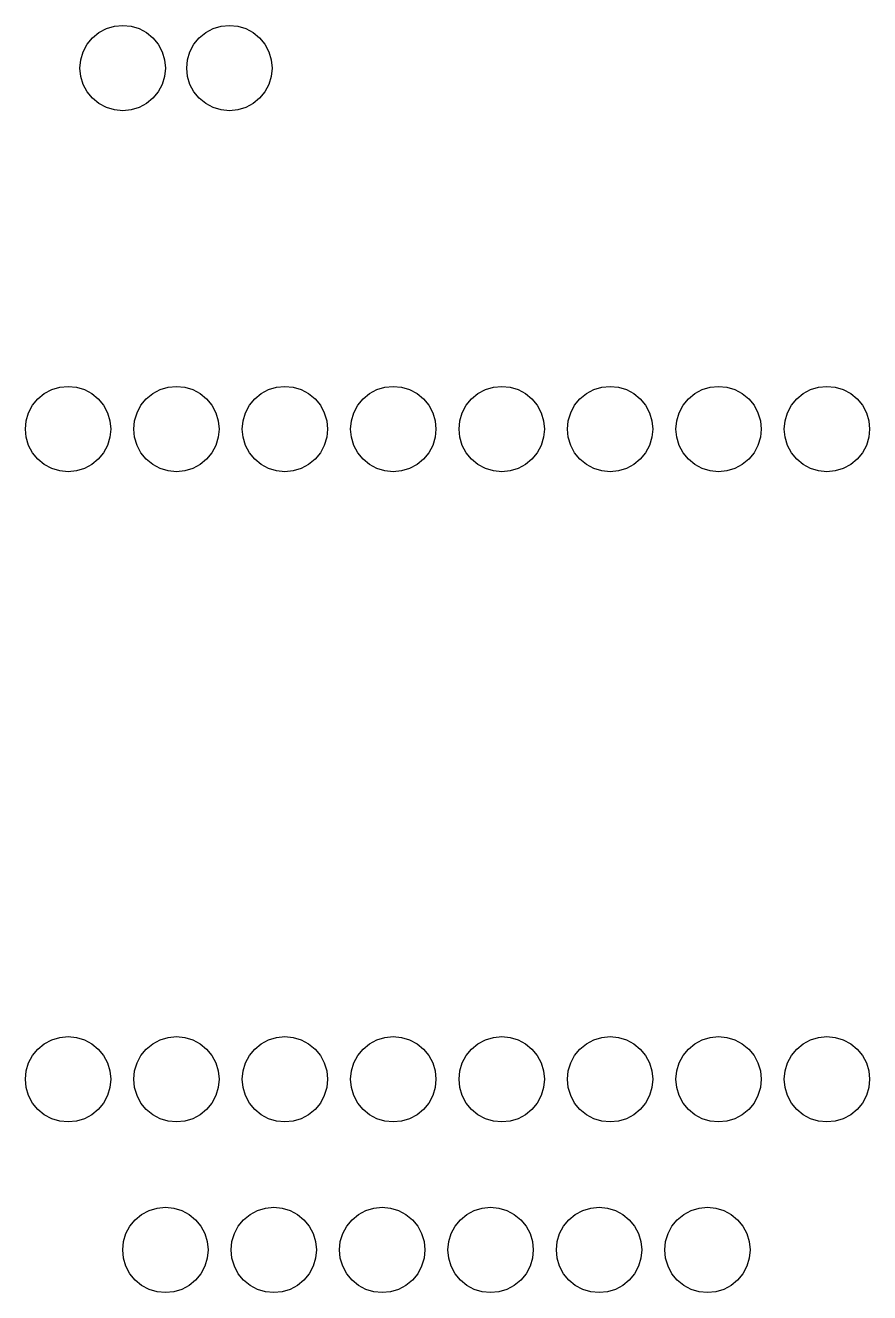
# Model space of a CAD drawing. Extents: x 62 to 248, y -139 to -64.
# Drawn here: x 178.22 to 198, y -139 to -109.3 of the extents above; entities that cross this region are included whole.
import ezdxf

# ---------------------------------------------------------------- set-up
doc = ezdxf.new("R2010")
doc.units = 0
doc.layers.add('BLACK', color=7, linetype='CONTINUOUS')

msp = doc.modelspace()

# ---------------------------------------------------------------- linework, layer by layer
at = {"layer": 'BLACK', "linetype": 'CONTINUOUS'}
for p, q in [((179.66853, -109.74443), (179.792893, -109.592893)), ((179.792893, -109.592893), (179.94443, -109.46853)), ((179.94443, -109.46853), (180.117317, -109.37612)), ((180.117317, -109.37612), (180.30491, -109.319215)), ((180.30491, -109.319215), (180.5, -109.3)), ((180.5, -109.3), (180.69509, -109.319215)), ((180.69509, -109.319215), (180.882683, -109.37612)), ((180.882683, -109.37612), (181.05557, -109.46853)), ((181.05557, -109.46853), (181.207107, -109.592893)), ((181.207107, -109.592893), (181.33147, -109.74443)), ((182.16853, -109.74443), (182.292893, -109.592893)), ((182.292893, -109.592893), (182.44443, -109.46853)), ((182.44443, -109.46853), (182.617317, -109.37612)), ((182.617317, -109.37612), (182.80491, -109.319215)), ((182.80491, -109.319215), (183, -109.3)), ((183, -109.3), (183.19509, -109.319215)), ((183.19509, -109.319215), (183.382683, -109.37612)), ((183.382683, -109.37612), (183.55557, -109.46853)), ((183.55557, -109.46853), (183.707107, -109.592893)), ((183.707107, -109.592893), (183.83147, -109.74443)), ((179.57612, -109.917317), (179.66853, -109.74443)), ((181.33147, -109.74443), (181.42388, -109.917317)), ((182.07612, -109.917317), (182.16853, -109.74443)), ((183.83147, -109.74443), (183.92388, -109.917317)), ((179.5, -110.3), (179.519215, -110.10491)), ((179.519215, -110.10491), (179.57612, -109.917317)), ((181.42388, -109.917317), (181.480785, -110.10491)), ((181.480785, -110.10491), (181.5, -110.3)), ((182, -110.3), (182.019215, -110.10491)), ((182.019215, -110.10491), (182.07612, -109.917317)), ((183.92388, -109.917317), (183.980785, -110.10491)), ((183.980785, -110.10491), (184, -110.3)), ((179.519215, -110.49509), (179.5, -110.3)), ((181.5, -110.3), (181.480785, -110.49509)), ((182.019215, -110.49509), (182, -110.3)), ((184, -110.3), (183.980785, -110.49509)), ((179.57612, -110.682683), (179.519215, -110.49509)), ((179.66853, -110.85557), (179.57612, -110.682683)), ((181.42388, -110.682683), (181.33147, -110.85557)), ((181.480785, -110.49509), (181.42388, -110.682683)), ((182.07612, -110.682683), (182.019215, -110.49509)), ((182.16853, -110.85557), (182.07612, -110.682683)), ((183.92388, -110.682683), (183.83147, -110.85557)), ((183.980785, -110.49509), (183.92388, -110.682683)), ((179.792893, -111.007107), (179.66853, -110.85557)), ((179.94443, -111.13147), (179.792893, -111.007107)), ((181.207107, -111.007107), (181.05557, -111.13147)), ((181.33147, -110.85557), (181.207107, -111.007107)), ((182.292893, -111.007107), (182.16853, -110.85557)), ((182.44443, -111.13147), (182.292893, -111.007107)), ((183.707107, -111.007107), (183.55557, -111.13147)), ((183.83147, -110.85557), (183.707107, -111.007107)), ((180.117317, -111.22388), (179.94443, -111.13147)), ((180.30491, -111.280785), (180.117317, -111.22388)), ((180.5, -111.3), (180.30491, -111.280785)), ((180.69509, -111.280785), (180.5, -111.3)), ((180.882683, -111.22388), (180.69509, -111.280785)), ((181.05557, -111.13147), (180.882683, -111.22388)), ((182.617317, -111.22388), (182.44443, -111.13147)), ((182.80491, -111.280785), (182.617317, -111.22388)), ((183, -111.3), (182.80491, -111.280785)), ((183.19509, -111.280785), (183, -111.3)), ((183.382683, -111.22388), (183.19509, -111.280785)), ((183.55557, -111.13147), (183.382683, -111.22388)), ((178.66443, -117.92853), (178.837317, -117.83612)), ((178.837317, -117.83612), (179.02491, -117.779215)), ((179.02491, -117.779215), (179.22, -117.76)), ((179.22, -117.76), (179.41509, -117.779215)), ((179.41509, -117.779215), (179.602683, -117.83612)), ((179.602683, -117.83612), (179.77557, -117.92853)), ((181.20443, -117.92853), (181.377317, -117.83612)), ((181.377317, -117.83612), (181.56491, -117.779215)), ((181.56491, -117.779215), (181.76, -117.76)), ((181.76, -117.76), (181.95509, -117.779215)), ((181.95509, -117.779215), (182.142683, -117.83612)), ((182.142683, -117.83612), (182.31557, -117.92853)), ((183.74443, -117.92853), (183.917317, -117.83612)), ((183.917317, -117.83612), (184.10491, -117.779215)), ((184.10491, -117.779215), (184.3, -117.76)), ((184.3, -117.76), (184.49509, -117.779215)), ((184.49509, -117.779215), (184.682683, -117.83612)), ((184.682683, -117.83612), (184.85557, -117.92853)), ((186.28443, -117.92853), (186.457317, -117.83612)), ((186.457317, -117.83612), (186.64491, -117.779215)), ((186.64491, -117.779215), (186.84, -117.76)), ((186.84, -117.76), (187.03509, -117.779215)), ((187.03509, -117.779215), (187.222683, -117.83612)), ((187.222683, -117.83612), (187.39557, -117.92853)), ((188.82443, -117.92853), (188.997317, -117.83612)), ((188.997317, -117.83612), (189.18491, -117.779215)), ((189.18491, -117.779215), (189.38, -117.76)), ((189.38, -117.76), (189.57509, -117.779215)), ((189.57509, -117.779215), (189.762683, -117.83612)), ((189.762683, -117.83612), (189.93557, -117.92853)), ((191.36443, -117.92853), (191.537317, -117.83612)), ((191.537317, -117.83612), (191.72491, -117.779215)), ((191.72491, -117.779215), (191.92, -117.76)), ((191.92, -117.76), (192.11509, -117.779215)), ((192.11509, -117.779215), (192.302683, -117.83612)), ((192.302683, -117.83612), (192.47557, -117.92853)), ((193.90443, -117.92853), (194.077317, -117.83612)), ((194.077317, -117.83612), (194.26491, -117.779215)), ((194.26491, -117.779215), (194.46, -117.76)), ((194.46, -117.76), (194.65509, -117.779215)), ((194.65509, -117.779215), (194.842683, -117.83612)), ((194.842683, -117.83612), (195.01557, -117.92853)), ((196.44443, -117.92853), (196.617317, -117.83612)), ((196.617317, -117.83612), (196.80491, -117.779215)), ((196.80491, -117.779215), (197, -117.76)), ((197, -117.76), (197.19509, -117.779215)), ((197.19509, -117.779215), (197.382683, -117.83612)), ((197.382683, -117.83612), (197.55557, -117.92853)), ((178.29612, -118.377317), (178.38853, -118.20443)), ((178.38853, -118.20443), (178.512893, -118.052893)), ((178.512893, -118.052893), (178.66443, -117.92853)), ((179.77557, -117.92853), (179.927107, -118.052893)), ((179.927107, -118.052893), (180.05147, -118.20443)), ((180.05147, -118.20443), (180.14388, -118.377317)), ((180.83612, -118.377317), (180.92853, -118.20443)), ((180.92853, -118.20443), (181.052893, -118.052893)), ((181.052893, -118.052893), (181.20443, -117.92853)), ((182.31557, -117.92853), (182.467107, -118.052893)), ((182.467107, -118.052893), (182.59147, -118.20443)), ((182.59147, -118.20443), (182.68388, -118.377317)), ((183.37612, -118.377317), (183.46853, -118.20443)), ((183.46853, -118.20443), (183.592893, -118.052893)), ((183.592893, -118.052893), (183.74443, -117.92853)), ((184.85557, -117.92853), (185.007107, -118.052893)), ((185.007107, -118.052893), (185.13147, -118.20443)), ((185.13147, -118.20443), (185.22388, -118.377317)), ((185.91612, -118.377317), (186.00853, -118.20443)), ((186.00853, -118.20443), (186.132893, -118.052893)), ((186.132893, -118.052893), (186.28443, -117.92853)), ((187.39557, -117.92853), (187.547107, -118.052893)), ((187.547107, -118.052893), (187.67147, -118.20443)), ((187.67147, -118.20443), (187.76388, -118.377317)), ((188.45612, -118.377317), (188.54853, -118.20443)), ((188.54853, -118.20443), (188.672893, -118.052893)), ((188.672893, -118.052893), (188.82443, -117.92853)), ((189.93557, -117.92853), (190.087107, -118.052893)), ((190.087107, -118.052893), (190.21147, -118.20443)), ((190.21147, -118.20443), (190.30388, -118.377317)), ((190.99612, -118.377317), (191.08853, -118.20443)), ((191.08853, -118.20443), (191.212893, -118.052893)), ((191.212893, -118.052893), (191.36443, -117.92853)), ((192.47557, -117.92853), (192.627107, -118.052893)), ((192.627107, -118.052893), (192.75147, -118.20443)), ((192.75147, -118.20443), (192.84388, -118.377317)), ((193.53612, -118.377317), (193.62853, -118.20443)), ((193.62853, -118.20443), (193.752893, -118.052893)), ((193.752893, -118.052893), (193.90443, -117.92853)), ((195.01557, -117.92853), (195.167107, -118.052893)), ((195.167107, -118.052893), (195.29147, -118.20443)), ((195.29147, -118.20443), (195.38388, -118.377317)), ((196.07612, -118.377317), (196.16853, -118.20443)), ((196.16853, -118.20443), (196.292893, -118.052893)), ((196.292893, -118.052893), (196.44443, -117.92853)), ((197.55557, -117.92853), (197.707107, -118.052893)), ((197.707107, -118.052893), (197.83147, -118.20443)), ((197.83147, -118.20443), (197.92388, -118.377317)), ((178.239215, -118.56491), (178.29612, -118.377317)), ((180.14388, -118.377317), (180.200785, -118.56491)), ((180.779215, -118.56491), (180.83612, -118.377317)), ((182.68388, -118.377317), (182.740785, -118.56491)), ((183.319215, -118.56491), (183.37612, -118.377317)), ((185.22388, -118.377317), (185.280785, -118.56491)), ((185.859215, -118.56491), (185.91612, -118.377317)), ((187.76388, -118.377317), (187.820785, -118.56491)), ((188.399215, -118.56491), (188.45612, -118.377317)), ((190.30388, -118.377317), (190.360785, -118.56491)), ((190.939215, -118.56491), (190.99612, -118.377317)), ((192.84388, -118.377317), (192.900785, -118.56491)), ((193.479215, -118.56491), (193.53612, -118.377317)), ((195.38388, -118.377317), (195.440785, -118.56491)), ((196.019215, -118.56491), (196.07612, -118.377317)), ((197.92388, -118.377317), (197.980785, -118.56491)), ((178.22, -118.76), (178.239215, -118.56491)), ((178.239215, -118.95509), (178.22, -118.76)), ((180.200785, -118.56491), (180.22, -118.76)), ((180.22, -118.76), (180.200785, -118.95509)), ((180.76, -118.76), (180.779215, -118.56491)), ((180.779215, -118.95509), (180.76, -118.76)), ((182.740785, -118.56491), (182.76, -118.76)), ((182.76, -118.76), (182.740785, -118.95509)), ((183.3, -118.76), (183.319215, -118.56491)), ((183.319215, -118.95509), (183.3, -118.76)), ((185.280785, -118.56491), (185.3, -118.76)), ((185.3, -118.76), (185.280785, -118.95509)), ((185.84, -118.76), (185.859215, -118.56491)), ((185.859215, -118.95509), (185.84, -118.76)), ((187.820785, -118.56491), (187.84, -118.76)), ((187.84, -118.76), (187.820785, -118.95509)), ((188.38, -118.76), (188.399215, -118.56491)), ((188.399215, -118.95509), (188.38, -118.76)), ((190.360785, -118.56491), (190.38, -118.76)), ((190.38, -118.76), (190.360785, -118.95509)), ((190.92, -118.76), (190.939215, -118.56491)), ((190.939215, -118.95509), (190.92, -118.76)), ((192.900785, -118.56491), (192.92, -118.76)), ((192.92, -118.76), (192.900785, -118.95509)), ((193.46, -118.76), (193.479215, -118.56491)), ((193.479215, -118.95509), (193.46, -118.76)), ((195.440785, -118.56491), (195.46, -118.76)), ((195.46, -118.76), (195.440785, -118.95509)), ((196, -118.76), (196.019215, -118.56491)), ((196.019215, -118.95509), (196, -118.76)), ((197.980785, -118.56491), (198, -118.76)), ((198, -118.76), (197.980785, -118.95509)), ((178.29612, -119.142683), (178.239215, -118.95509)), ((180.200785, -118.95509), (180.14388, -119.142683)), ((180.83612, -119.142683), (180.779215, -118.95509)), ((182.740785, -118.95509), (182.68388, -119.142683)), ((183.37612, -119.142683), (183.319215, -118.95509)), ((185.280785, -118.95509), (185.22388, -119.142683)), ((185.91612, -119.142683), (185.859215, -118.95509)), ((187.820785, -118.95509), (187.76388, -119.142683)), ((188.45612, -119.142683), (188.399215, -118.95509)), ((190.360785, -118.95509), (190.30388, -119.142683)), ((190.99612, -119.142683), (190.939215, -118.95509)), ((192.900785, -118.95509), (192.84388, -119.142683)), ((193.53612, -119.142683), (193.479215, -118.95509)), ((195.440785, -118.95509), (195.38388, -119.142683)), ((196.07612, -119.142683), (196.019215, -118.95509)), ((197.980785, -118.95509), (197.92388, -119.142683)), ((178.38853, -119.31557), (178.29612, -119.142683)), ((178.512893, -119.467107), (178.38853, -119.31557)), ((180.05147, -119.31557), (179.927107, -119.467107)), ((180.14388, -119.142683), (180.05147, -119.31557)), ((180.92853, -119.31557), (180.83612, -119.142683)), ((181.052893, -119.467107), (180.92853, -119.31557)), ((182.59147, -119.31557), (182.467107, -119.467107)), ((182.68388, -119.142683), (182.59147, -119.31557)), ((183.46853, -119.31557), (183.37612, -119.142683)), ((183.592893, -119.467107), (183.46853, -119.31557)), ((185.13147, -119.31557), (185.007107, -119.467107)), ((185.22388, -119.142683), (185.13147, -119.31557)), ((186.00853, -119.31557), (185.91612, -119.142683)), ((186.132893, -119.467107), (186.00853, -119.31557)), ((187.67147, -119.31557), (187.547107, -119.467107)), ((187.76388, -119.142683), (187.67147, -119.31557)), ((188.54853, -119.31557), (188.45612, -119.142683)), ((188.672893, -119.467107), (188.54853, -119.31557)), ((190.21147, -119.31557), (190.087107, -119.467107)), ((190.30388, -119.142683), (190.21147, -119.31557)), ((191.08853, -119.31557), (190.99612, -119.142683)), ((191.212893, -119.467107), (191.08853, -119.31557)), ((192.75147, -119.31557), (192.627107, -119.467107)), ((192.84388, -119.142683), (192.75147, -119.31557)), ((193.62853, -119.31557), (193.53612, -119.142683)), ((193.752893, -119.467107), (193.62853, -119.31557)), ((195.29147, -119.31557), (195.167107, -119.467107)), ((195.38388, -119.142683), (195.29147, -119.31557)), ((196.16853, -119.31557), (196.07612, -119.142683)), ((196.292893, -119.467107), (196.16853, -119.31557)), ((197.83147, -119.31557), (197.707107, -119.467107)), ((197.92388, -119.142683), (197.83147, -119.31557)), ((178.66443, -119.59147), (178.512893, -119.467107)), ((178.837317, -119.68388), (178.66443, -119.59147)), ((179.02491, -119.740785), (178.837317, -119.68388)), ((179.602683, -119.68388), (179.41509, -119.740785)), ((179.77557, -119.59147), (179.602683, -119.68388)), ((179.927107, -119.467107), (179.77557, -119.59147)), ((181.20443, -119.59147), (181.052893, -119.467107)), ((181.377317, -119.68388), (181.20443, -119.59147)), ((181.56491, -119.740785), (181.377317, -119.68388)), ((182.142683, -119.68388), (181.95509, -119.740785)), ((182.31557, -119.59147), (182.142683, -119.68388)), ((182.467107, -119.467107), (182.31557, -119.59147)), ((183.74443, -119.59147), (183.592893, -119.467107)), ((183.917317, -119.68388), (183.74443, -119.59147)), ((184.10491, -119.740785), (183.917317, -119.68388)), ((184.682683, -119.68388), (184.49509, -119.740785)), ((184.85557, -119.59147), (184.682683, -119.68388)), ((185.007107, -119.467107), (184.85557, -119.59147)), ((186.28443, -119.59147), (186.132893, -119.467107)), ((186.457317, -119.68388), (186.28443, -119.59147)), ((186.64491, -119.740785), (186.457317, -119.68388)), ((187.222683, -119.68388), (187.03509, -119.740785)), ((187.39557, -119.59147), (187.222683, -119.68388)), ((187.547107, -119.467107), (187.39557, -119.59147)), ((188.82443, -119.59147), (188.672893, -119.467107)), ((188.997317, -119.68388), (188.82443, -119.59147)), ((189.18491, -119.740785), (188.997317, -119.68388)), ((189.762683, -119.68388), (189.57509, -119.740785)), ((189.93557, -119.59147), (189.762683, -119.68388)), ((190.087107, -119.467107), (189.93557, -119.59147)), ((191.36443, -119.59147), (191.212893, -119.467107)), ((191.537317, -119.68388), (191.36443, -119.59147)), ((191.72491, -119.740785), (191.537317, -119.68388)), ((192.302683, -119.68388), (192.11509, -119.740785)), ((192.47557, -119.59147), (192.302683, -119.68388)), ((192.627107, -119.467107), (192.47557, -119.59147)), ((193.90443, -119.59147), (193.752893, -119.467107)), ((194.077317, -119.68388), (193.90443, -119.59147)), ((194.26491, -119.740785), (194.077317, -119.68388)), ((194.842683, -119.68388), (194.65509, -119.740785)), ((195.01557, -119.59147), (194.842683, -119.68388)), ((195.167107, -119.467107), (195.01557, -119.59147)), ((196.44443, -119.59147), (196.292893, -119.467107)), ((196.617317, -119.68388), (196.44443, -119.59147)), ((196.80491, -119.740785), (196.617317, -119.68388)), ((197.382683, -119.68388), (197.19509, -119.740785)), ((197.55557, -119.59147), (197.382683, -119.68388)), ((197.707107, -119.467107), (197.55557, -119.59147)), ((179.22, -119.76), (179.02491, -119.740785)), ((179.41509, -119.740785), (179.22, -119.76)), ((181.76, -119.76), (181.56491, -119.740785)), ((181.95509, -119.740785), (181.76, -119.76)), ((184.3, -119.76), (184.10491, -119.740785)), ((184.49509, -119.740785), (184.3, -119.76)), ((186.84, -119.76), (186.64491, -119.740785)), ((187.03509, -119.740785), (186.84, -119.76)), ((189.38, -119.76), (189.18491, -119.740785)), ((189.57509, -119.740785), (189.38, -119.76)), ((191.92, -119.76), (191.72491, -119.740785)), ((192.11509, -119.740785), (191.92, -119.76)), ((194.46, -119.76), (194.26491, -119.740785)), ((194.65509, -119.740785), (194.46, -119.76)), ((197, -119.76), (196.80491, -119.740785)), ((197.19509, -119.740785), (197, -119.76)), ((178.837317, -133.07612), (179.02491, -133.019215)), ((179.02491, -133.019215), (179.22, -133)), ((179.22, -133), (179.41509, -133.019215)), ((179.41509, -133.019215), (179.602683, -133.07612)), ((181.377317, -133.07612), (181.56491, -133.019215)), ((181.56491, -133.019215), (181.76, -133)), ((181.76, -133), (181.95509, -133.019215)), ((181.95509, -133.019215), (182.142683, -133.07612)), ((183.917317, -133.07612), (184.10491, -133.019215)), ((184.10491, -133.019215), (184.3, -133)), ((184.3, -133), (184.49509, -133.019215)), ((184.49509, -133.019215), (184.682683, -133.07612)), ((186.457317, -133.07612), (186.64491, -133.019215)), ((186.64491, -133.019215), (186.84, -133)), ((186.84, -133), (187.03509, -133.019215)), ((187.03509, -133.019215), (187.222683, -133.07612)), ((188.997317, -133.07612), (189.18491, -133.019215)), ((189.18491, -133.019215), (189.38, -133)), ((189.38, -133), (189.57509, -133.019215)), ((189.57509, -133.019215), (189.762683, -133.07612)), ((191.537317, -133.07612), (191.72491, -133.019215)), ((191.72491, -133.019215), (191.92, -133)), ((191.92, -133), (192.11509, -133.019215)), ((192.11509, -133.019215), (192.302683, -133.07612)), ((194.077317, -133.07612), (194.26491, -133.019215)), ((194.26491, -133.019215), (194.46, -133)), ((194.46, -133), (194.65509, -133.019215)), ((194.65509, -133.019215), (194.842683, -133.07612)), ((196.617317, -133.07612), (196.80491, -133.019215)), ((196.80491, -133.019215), (197, -133)), ((197, -133), (197.19509, -133.019215)), ((197.19509, -133.019215), (197.382683, -133.07612)), ((178.38853, -133.44443), (178.512893, -133.292893)), ((178.512893, -133.292893), (178.66443, -133.16853)), ((178.66443, -133.16853), (178.837317, -133.07612)), ((179.602683, -133.07612), (179.77557, -133.16853)), ((179.77557, -133.16853), (179.927107, -133.292893)), ((179.927107, -133.292893), (180.05147, -133.44443)), ((180.92853, -133.44443), (181.052893, -133.292893)), ((181.052893, -133.292893), (181.20443, -133.16853)), ((181.20443, -133.16853), (181.377317, -133.07612)), ((182.142683, -133.07612), (182.31557, -133.16853)), ((182.31557, -133.16853), (182.467107, -133.292893)), ((182.467107, -133.292893), (182.59147, -133.44443)), ((183.46853, -133.44443), (183.592893, -133.292893)), ((183.592893, -133.292893), (183.74443, -133.16853)), ((183.74443, -133.16853), (183.917317, -133.07612)), ((184.682683, -133.07612), (184.85557, -133.16853)), ((184.85557, -133.16853), (185.007107, -133.292893)), ((185.007107, -133.292893), (185.13147, -133.44443)), ((186.00853, -133.44443), (186.132893, -133.292893)), ((186.132893, -133.292893), (186.28443, -133.16853)), ((186.28443, -133.16853), (186.457317, -133.07612)), ((187.222683, -133.07612), (187.39557, -133.16853)), ((187.39557, -133.16853), (187.547107, -133.292893)), ((187.547107, -133.292893), (187.67147, -133.44443)), ((188.54853, -133.44443), (188.672893, -133.292893)), ((188.672893, -133.292893), (188.82443, -133.16853)), ((188.82443, -133.16853), (188.997317, -133.07612)), ((189.762683, -133.07612), (189.93557, -133.16853)), ((189.93557, -133.16853), (190.087107, -133.292893)), ((190.087107, -133.292893), (190.21147, -133.44443)), ((191.08853, -133.44443), (191.212893, -133.292893)), ((191.212893, -133.292893), (191.36443, -133.16853)), ((191.36443, -133.16853), (191.537317, -133.07612)), ((192.302683, -133.07612), (192.47557, -133.16853)), ((192.47557, -133.16853), (192.627107, -133.292893)), ((192.627107, -133.292893), (192.75147, -133.44443)), ((193.62853, -133.44443), (193.752893, -133.292893)), ((193.752893, -133.292893), (193.90443, -133.16853)), ((193.90443, -133.16853), (194.077317, -133.07612)), ((194.842683, -133.07612), (195.01557, -133.16853)), ((195.01557, -133.16853), (195.167107, -133.292893)), ((195.167107, -133.292893), (195.29147, -133.44443)), ((196.16853, -133.44443), (196.292893, -133.292893)), ((196.292893, -133.292893), (196.44443, -133.16853)), ((196.44443, -133.16853), (196.617317, -133.07612)), ((197.382683, -133.07612), (197.55557, -133.16853)), ((197.55557, -133.16853), (197.707107, -133.292893)), ((197.707107, -133.292893), (197.83147, -133.44443)), ((178.239215, -133.80491), (178.29612, -133.617317)), ((178.29612, -133.617317), (178.38853, -133.44443)), ((180.05147, -133.44443), (180.14388, -133.617317)), ((180.14388, -133.617317), (180.200785, -133.80491)), ((180.779215, -133.80491), (180.83612, -133.617317)), ((180.83612, -133.617317), (180.92853, -133.44443)), ((182.59147, -133.44443), (182.68388, -133.617317)), ((182.68388, -133.617317), (182.740785, -133.80491)), ((183.319215, -133.80491), (183.37612, -133.617317)), ((183.37612, -133.617317), (183.46853, -133.44443)), ((185.13147, -133.44443), (185.22388, -133.617317)), ((185.22388, -133.617317), (185.280785, -133.80491)), ((185.859215, -133.80491), (185.91612, -133.617317)), ((185.91612, -133.617317), (186.00853, -133.44443)), ((187.67147, -133.44443), (187.76388, -133.617317)), ((187.76388, -133.617317), (187.820785, -133.80491)), ((188.399215, -133.80491), (188.45612, -133.617317)), ((188.45612, -133.617317), (188.54853, -133.44443)), ((190.21147, -133.44443), (190.30388, -133.617317)), ((190.30388, -133.617317), (190.360785, -133.80491)), ((190.939215, -133.80491), (190.99612, -133.617317)), ((190.99612, -133.617317), (191.08853, -133.44443)), ((192.75147, -133.44443), (192.84388, -133.617317)), ((192.84388, -133.617317), (192.900785, -133.80491)), ((193.479215, -133.80491), (193.53612, -133.617317)), ((193.53612, -133.617317), (193.62853, -133.44443)), ((195.29147, -133.44443), (195.38388, -133.617317)), ((195.38388, -133.617317), (195.440785, -133.80491)), ((196.019215, -133.80491), (196.07612, -133.617317)), ((196.07612, -133.617317), (196.16853, -133.44443)), ((197.83147, -133.44443), (197.92388, -133.617317)), ((197.92388, -133.617317), (197.980785, -133.80491)), ((178.22, -134), (178.239215, -133.80491)), ((180.200785, -133.80491), (180.22, -134)), ((180.76, -134), (180.779215, -133.80491)), ((182.740785, -133.80491), (182.76, -134)), ((183.3, -134), (183.319215, -133.80491)), ((185.280785, -133.80491), (185.3, -134)), ((185.84, -134), (185.859215, -133.80491)), ((187.820785, -133.80491), (187.84, -134)), ((188.38, -134), (188.399215, -133.80491)), ((190.360785, -133.80491), (190.38, -134)), ((190.92, -134), (190.939215, -133.80491)), ((192.900785, -133.80491), (192.92, -134)), ((193.46, -134), (193.479215, -133.80491)), ((195.440785, -133.80491), (195.46, -134)), ((196, -134), (196.019215, -133.80491)), ((197.980785, -133.80491), (198, -134)), ((178.239215, -134.19509), (178.22, -134)), ((178.29612, -134.382683), (178.239215, -134.19509)), ((180.200785, -134.19509), (180.14388, -134.382683)), ((180.22, -134), (180.200785, -134.19509)), ((180.779215, -134.19509), (180.76, -134)), ((180.83612, -134.382683), (180.779215, -134.19509)), ((182.740785, -134.19509), (182.68388, -134.382683)), ((182.76, -134), (182.740785, -134.19509)), ((183.319215, -134.19509), (183.3, -134)), ((183.37612, -134.382683), (183.319215, -134.19509)), ((185.280785, -134.19509), (185.22388, -134.382683)), ((185.3, -134), (185.280785, -134.19509)), ((185.859215, -134.19509), (185.84, -134)), ((185.91612, -134.382683), (185.859215, -134.19509)), ((187.820785, -134.19509), (187.76388, -134.382683)), ((187.84, -134), (187.820785, -134.19509)), ((188.399215, -134.19509), (188.38, -134)), ((188.45612, -134.382683), (188.399215, -134.19509)), ((190.360785, -134.19509), (190.30388, -134.382683)), ((190.38, -134), (190.360785, -134.19509)), ((190.939215, -134.19509), (190.92, -134)), ((190.99612, -134.382683), (190.939215, -134.19509)), ((192.900785, -134.19509), (192.84388, -134.382683)), ((192.92, -134), (192.900785, -134.19509)), ((193.479215, -134.19509), (193.46, -134)), ((193.53612, -134.382683), (193.479215, -134.19509)), ((195.440785, -134.19509), (195.38388, -134.382683)), ((195.46, -134), (195.440785, -134.19509)), ((196.019215, -134.19509), (196, -134)), ((196.07612, -134.382683), (196.019215, -134.19509)), ((197.980785, -134.19509), (197.92388, -134.382683)), ((198, -134), (197.980785, -134.19509)), ((178.38853, -134.55557), (178.29612, -134.382683)), ((180.14388, -134.382683), (180.05147, -134.55557)), ((180.92853, -134.55557), (180.83612, -134.382683)), ((182.68388, -134.382683), (182.59147, -134.55557)), ((183.46853, -134.55557), (183.37612, -134.382683)), ((185.22388, -134.382683), (185.13147, -134.55557)), ((186.00853, -134.55557), (185.91612, -134.382683)), ((187.76388, -134.382683), (187.67147, -134.55557)), ((188.54853, -134.55557), (188.45612, -134.382683)), ((190.30388, -134.382683), (190.21147, -134.55557)), ((191.08853, -134.55557), (190.99612, -134.382683)), ((192.84388, -134.382683), (192.75147, -134.55557)), ((193.62853, -134.55557), (193.53612, -134.382683)), ((195.38388, -134.382683), (195.29147, -134.55557)), ((196.16853, -134.55557), (196.07612, -134.382683)), ((197.92388, -134.382683), (197.83147, -134.55557)), ((178.512893, -134.707107), (178.38853, -134.55557)), ((178.66443, -134.83147), (178.512893, -134.707107)), ((178.837317, -134.92388), (178.66443, -134.83147)), ((179.77557, -134.83147), (179.602683, -134.92388)), ((179.927107, -134.707107), (179.77557, -134.83147)), ((180.05147, -134.55557), (179.927107, -134.707107)), ((181.052893, -134.707107), (180.92853, -134.55557)), ((181.20443, -134.83147), (181.052893, -134.707107)), ((181.377317, -134.92388), (181.20443, -134.83147)), ((182.31557, -134.83147), (182.142683, -134.92388)), ((182.467107, -134.707107), (182.31557, -134.83147)), ((182.59147, -134.55557), (182.467107, -134.707107)), ((183.592893, -134.707107), (183.46853, -134.55557)), ((183.74443, -134.83147), (183.592893, -134.707107)), ((183.917317, -134.92388), (183.74443, -134.83147)), ((184.85557, -134.83147), (184.682683, -134.92388)), ((185.007107, -134.707107), (184.85557, -134.83147)), ((185.13147, -134.55557), (185.007107, -134.707107)), ((186.132893, -134.707107), (186.00853, -134.55557)), ((186.28443, -134.83147), (186.132893, -134.707107)), ((186.457317, -134.92388), (186.28443, -134.83147)), ((187.39557, -134.83147), (187.222683, -134.92388)), ((187.547107, -134.707107), (187.39557, -134.83147)), ((187.67147, -134.55557), (187.547107, -134.707107)), ((188.672893, -134.707107), (188.54853, -134.55557)), ((188.82443, -134.83147), (188.672893, -134.707107)), ((188.997317, -134.92388), (188.82443, -134.83147)), ((189.93557, -134.83147), (189.762683, -134.92388)), ((190.087107, -134.707107), (189.93557, -134.83147)), ((190.21147, -134.55557), (190.087107, -134.707107)), ((191.212893, -134.707107), (191.08853, -134.55557)), ((191.36443, -134.83147), (191.212893, -134.707107)), ((191.537317, -134.92388), (191.36443, -134.83147)), ((192.47557, -134.83147), (192.302683, -134.92388)), ((192.627107, -134.707107), (192.47557, -134.83147)), ((192.75147, -134.55557), (192.627107, -134.707107)), ((193.752893, -134.707107), (193.62853, -134.55557)), ((193.90443, -134.83147), (193.752893, -134.707107)), ((194.077317, -134.92388), (193.90443, -134.83147)), ((195.01557, -134.83147), (194.842683, -134.92388)), ((195.167107, -134.707107), (195.01557, -134.83147)), ((195.29147, -134.55557), (195.167107, -134.707107)), ((196.292893, -134.707107), (196.16853, -134.55557)), ((196.44443, -134.83147), (196.292893, -134.707107)), ((196.617317, -134.92388), (196.44443, -134.83147)), ((197.55557, -134.83147), (197.382683, -134.92388)), ((197.707107, -134.707107), (197.55557, -134.83147)), ((197.83147, -134.55557), (197.707107, -134.707107)), ((179.02491, -134.980785), (178.837317, -134.92388)), ((179.22, -135), (179.02491, -134.980785)), ((179.41509, -134.980785), (179.22, -135)), ((179.602683, -134.92388), (179.41509, -134.980785)), ((181.56491, -134.980785), (181.377317, -134.92388)), ((181.76, -135), (181.56491, -134.980785)), ((181.95509, -134.980785), (181.76, -135)), ((182.142683, -134.92388), (181.95509, -134.980785)), ((184.10491, -134.980785), (183.917317, -134.92388)), ((184.3, -135), (184.10491, -134.980785)), ((184.49509, -134.980785), (184.3, -135)), ((184.682683, -134.92388), (184.49509, -134.980785)), ((186.64491, -134.980785), (186.457317, -134.92388)), ((186.84, -135), (186.64491, -134.980785)), ((187.03509, -134.980785), (186.84, -135)), ((187.222683, -134.92388), (187.03509, -134.980785)), ((189.18491, -134.980785), (188.997317, -134.92388)), ((189.38, -135), (189.18491, -134.980785)), ((189.57509, -134.980785), (189.38, -135)), ((189.762683, -134.92388), (189.57509, -134.980785)), ((191.72491, -134.980785), (191.537317, -134.92388)), ((191.92, -135), (191.72491, -134.980785)), ((192.11509, -134.980785), (191.92, -135)), ((192.302683, -134.92388), (192.11509, -134.980785)), ((194.26491, -134.980785), (194.077317, -134.92388)), ((194.46, -135), (194.26491, -134.980785)), ((194.65509, -134.980785), (194.46, -135)), ((194.842683, -134.92388), (194.65509, -134.980785)), ((196.80491, -134.980785), (196.617317, -134.92388)), ((197, -135), (196.80491, -134.980785)), ((197.19509, -134.980785), (197, -135)), ((197.382683, -134.92388), (197.19509, -134.980785)), ((180.792893, -137.292893), (180.94443, -137.16853)), ((180.94443, -137.16853), (181.117317, -137.07612)), ((181.117317, -137.07612), (181.30491, -137.019215)), ((181.30491, -137.019215), (181.5, -137)), ((181.5, -137), (181.69509, -137.019215)), ((181.69509, -137.019215), (181.882683, -137.07612)), ((181.882683, -137.07612), (182.05557, -137.16853)), ((182.05557, -137.16853), (182.207107, -137.292893)), ((183.332893, -137.292893), (183.48443, -137.16853)), ((183.48443, -137.16853), (183.657317, -137.07612)), ((183.657317, -137.07612), (183.84491, -137.019215)), ((183.84491, -137.019215), (184.04, -137)), ((184.04, -137), (184.23509, -137.019215)), ((184.23509, -137.019215), (184.422683, -137.07612)), ((184.422683, -137.07612), (184.59557, -137.16853)), ((184.59557, -137.16853), (184.747107, -137.292893)), ((185.872893, -137.292893), (186.02443, -137.16853)), ((186.02443, -137.16853), (186.197317, -137.07612)), ((186.197317, -137.07612), (186.38491, -137.019215)), ((186.38491, -137.019215), (186.58, -137)), ((186.58, -137), (186.77509, -137.019215)), ((186.77509, -137.019215), (186.962683, -137.07612)), ((186.962683, -137.07612), (187.13557, -137.16853)), ((187.13557, -137.16853), (187.287107, -137.292893)), ((188.412893, -137.292893), (188.56443, -137.16853)), ((188.56443, -137.16853), (188.737317, -137.07612)), ((188.737317, -137.07612), (188.92491, -137.019215)), ((188.92491, -137.019215), (189.12, -137)), ((189.12, -137), (189.31509, -137.019215)), ((189.31509, -137.019215), (189.502683, -137.07612)), ((189.502683, -137.07612), (189.67557, -137.16853)), ((189.67557, -137.16853), (189.827107, -137.292893)), ((190.952893, -137.292893), (191.10443, -137.16853)), ((191.10443, -137.16853), (191.277317, -137.07612)), ((191.277317, -137.07612), (191.46491, -137.019215)), ((191.46491, -137.019215), (191.66, -137)), ((191.66, -137), (191.85509, -137.019215)), ((191.85509, -137.019215), (192.042683, -137.07612)), ((192.042683, -137.07612), (192.21557, -137.16853)), ((192.21557, -137.16853), (192.367107, -137.292893)), ((193.492893, -137.292893), (193.64443, -137.16853)), ((193.64443, -137.16853), (193.817317, -137.07612)), ((193.817317, -137.07612), (194.00491, -137.019215)), ((194.00491, -137.019215), (194.2, -137)), ((194.2, -137), (194.39509, -137.019215)), ((194.39509, -137.019215), (194.582683, -137.07612)), ((194.582683, -137.07612), (194.75557, -137.16853)), ((194.75557, -137.16853), (194.907107, -137.292893)), ((180.57612, -137.617317), (180.66853, -137.44443)), ((180.66853, -137.44443), (180.792893, -137.292893)), ((182.207107, -137.292893), (182.33147, -137.44443)), ((182.33147, -137.44443), (182.42388, -137.617317)), ((183.11612, -137.617317), (183.20853, -137.44443)), ((183.20853, -137.44443), (183.332893, -137.292893)), ((184.747107, -137.292893), (184.87147, -137.44443)), ((184.87147, -137.44443), (184.96388, -137.617317)), ((185.65612, -137.617317), (185.74853, -137.44443)), ((185.74853, -137.44443), (185.872893, -137.292893)), ((187.287107, -137.292893), (187.41147, -137.44443)), ((187.41147, -137.44443), (187.50388, -137.617317)), ((188.19612, -137.617317), (188.28853, -137.44443)), ((188.28853, -137.44443), (188.412893, -137.292893)), ((189.827107, -137.292893), (189.95147, -137.44443)), ((189.95147, -137.44443), (190.04388, -137.617317)), ((190.73612, -137.617317), (190.82853, -137.44443)), ((190.82853, -137.44443), (190.952893, -137.292893)), ((192.367107, -137.292893), (192.49147, -137.44443)), ((192.49147, -137.44443), (192.58388, -137.617317)), ((193.27612, -137.617317), (193.36853, -137.44443)), ((193.36853, -137.44443), (193.492893, -137.292893)), ((194.907107, -137.292893), (195.03147, -137.44443)), ((195.03147, -137.44443), (195.12388, -137.617317)), ((180.5, -138), (180.519215, -137.80491)), ((180.519215, -137.80491), (180.57612, -137.617317)), ((182.42388, -137.617317), (182.480785, -137.80491)), ((182.480785, -137.80491), (182.5, -138)), ((183.04, -138), (183.059215, -137.80491)), ((183.059215, -137.80491), (183.11612, -137.617317)), ((184.96388, -137.617317), (185.020785, -137.80491)), ((185.020785, -137.80491), (185.04, -138)), ((185.58, -138), (185.599215, -137.80491)), ((185.599215, -137.80491), (185.65612, -137.617317)), ((187.50388, -137.617317), (187.560785, -137.80491)), ((187.560785, -137.80491), (187.58, -138)), ((188.12, -138), (188.139215, -137.80491)), ((188.139215, -137.80491), (188.19612, -137.617317)), ((190.04388, -137.617317), (190.100785, -137.80491)), ((190.100785, -137.80491), (190.12, -138)), ((190.66, -138), (190.679215, -137.80491)), ((190.679215, -137.80491), (190.73612, -137.617317)), ((192.58388, -137.617317), (192.640785, -137.80491)), ((192.640785, -137.80491), (192.66, -138)), ((193.2, -138), (193.219215, -137.80491)), ((193.219215, -137.80491), (193.27612, -137.617317)), ((195.12388, -137.617317), (195.180785, -137.80491)), ((195.180785, -137.80491), (195.2, -138)), ((180.519215, -138.19509), (180.5, -138)), ((182.5, -138), (182.480785, -138.19509)), ((183.059215, -138.19509), (183.04, -138)), ((185.04, -138), (185.020785, -138.19509)), ((185.599215, -138.19509), (185.58, -138)), ((187.58, -138), (187.560785, -138.19509)), ((188.139215, -138.19509), (188.12, -138)), ((190.12, -138), (190.100785, -138.19509)), ((190.679215, -138.19509), (190.66, -138)), ((192.66, -138), (192.640785, -138.19509)), ((193.219215, -138.19509), (193.2, -138)), ((195.2, -138), (195.180785, -138.19509)), ((180.57612, -138.382683), (180.519215, -138.19509)), ((180.66853, -138.55557), (180.57612, -138.382683)), ((182.42388, -138.382683), (182.33147, -138.55557)), ((182.480785, -138.19509), (182.42388, -138.382683)), ((183.11612, -138.382683), (183.059215, -138.19509)), ((183.20853, -138.55557), (183.11612, -138.382683)), ((184.96388, -138.382683), (184.87147, -138.55557)), ((185.020785, -138.19509), (184.96388, -138.382683)), ((185.65612, -138.382683), (185.599215, -138.19509)), ((185.74853, -138.55557), (185.65612, -138.382683)), ((187.50388, -138.382683), (187.41147, -138.55557)), ((187.560785, -138.19509), (187.50388, -138.382683)), ((188.19612, -138.382683), (188.139215, -138.19509)), ((188.28853, -138.55557), (188.19612, -138.382683)), ((190.04388, -138.382683), (189.95147, -138.55557)), ((190.100785, -138.19509), (190.04388, -138.382683)), ((190.73612, -138.382683), (190.679215, -138.19509)), ((190.82853, -138.55557), (190.73612, -138.382683)), ((192.58388, -138.382683), (192.49147, -138.55557)), ((192.640785, -138.19509), (192.58388, -138.382683)), ((193.27612, -138.382683), (193.219215, -138.19509)), ((193.36853, -138.55557), (193.27612, -138.382683)), ((195.12388, -138.382683), (195.03147, -138.55557)), ((195.180785, -138.19509), (195.12388, -138.382683)), ((180.792893, -138.707107), (180.66853, -138.55557)), ((182.33147, -138.55557), (182.207107, -138.707107)), ((183.332893, -138.707107), (183.20853, -138.55557)), ((184.87147, -138.55557), (184.747107, -138.707107)), ((185.872893, -138.707107), (185.74853, -138.55557)), ((187.41147, -138.55557), (187.287107, -138.707107)), ((188.412893, -138.707107), (188.28853, -138.55557)), ((189.95147, -138.55557), (189.827107, -138.707107)), ((190.952893, -138.707107), (190.82853, -138.55557)), ((192.49147, -138.55557), (192.367107, -138.707107)), ((193.492893, -138.707107), (193.36853, -138.55557)), ((195.03147, -138.55557), (194.907107, -138.707107)), ((180.94443, -138.83147), (180.792893, -138.707107)), ((181.117317, -138.92388), (180.94443, -138.83147)), ((181.30491, -138.980785), (181.117317, -138.92388)), ((181.5, -139), (181.30491, -138.980785)), ((181.69509, -138.980785), (181.5, -139)), ((181.882683, -138.92388), (181.69509, -138.980785)), ((182.05557, -138.83147), (181.882683, -138.92388)), ((182.207107, -138.707107), (182.05557, -138.83147)), ((183.48443, -138.83147), (183.332893, -138.707107)), ((183.657317, -138.92388), (183.48443, -138.83147)), ((183.84491, -138.980785), (183.657317, -138.92388)), ((184.04, -139), (183.84491, -138.980785)), ((184.23509, -138.980785), (184.04, -139)), ((184.422683, -138.92388), (184.23509, -138.980785)), ((184.59557, -138.83147), (184.422683, -138.92388)), ((184.747107, -138.707107), (184.59557, -138.83147)), ((186.02443, -138.83147), (185.872893, -138.707107)), ((186.197317, -138.92388), (186.02443, -138.83147)), ((186.38491, -138.980785), (186.197317, -138.92388)), ((186.58, -139), (186.38491, -138.980785)), ((186.77509, -138.980785), (186.58, -139)), ((186.962683, -138.92388), (186.77509, -138.980785)), ((187.13557, -138.83147), (186.962683, -138.92388)), ((187.287107, -138.707107), (187.13557, -138.83147)), ((188.56443, -138.83147), (188.412893, -138.707107)), ((188.737317, -138.92388), (188.56443, -138.83147)), ((188.92491, -138.980785), (188.737317, -138.92388)), ((189.12, -139), (188.92491, -138.980785)), ((189.31509, -138.980785), (189.12, -139)), ((189.502683, -138.92388), (189.31509, -138.980785)), ((189.67557, -138.83147), (189.502683, -138.92388)), ((189.827107, -138.707107), (189.67557, -138.83147)), ((191.10443, -138.83147), (190.952893, -138.707107)), ((191.277317, -138.92388), (191.10443, -138.83147)), ((191.46491, -138.980785), (191.277317, -138.92388)), ((191.66, -139), (191.46491, -138.980785)), ((191.85509, -138.980785), (191.66, -139)), ((192.042683, -138.92388), (191.85509, -138.980785)), ((192.21557, -138.83147), (192.042683, -138.92388)), ((192.367107, -138.707107), (192.21557, -138.83147)), ((193.64443, -138.83147), (193.492893, -138.707107)), ((193.817317, -138.92388), (193.64443, -138.83147)), ((194.00491, -138.980785), (193.817317, -138.92388)), ((194.2, -139), (194.00491, -138.980785)), ((194.39509, -138.980785), (194.2, -139)), ((194.582683, -138.92388), (194.39509, -138.980785)), ((194.75557, -138.83147), (194.582683, -138.92388)), ((194.907107, -138.707107), (194.75557, -138.83147))]:
    msp.add_line(p, q, dxfattribs=at)

doc.saveas('drawing.dxf')
